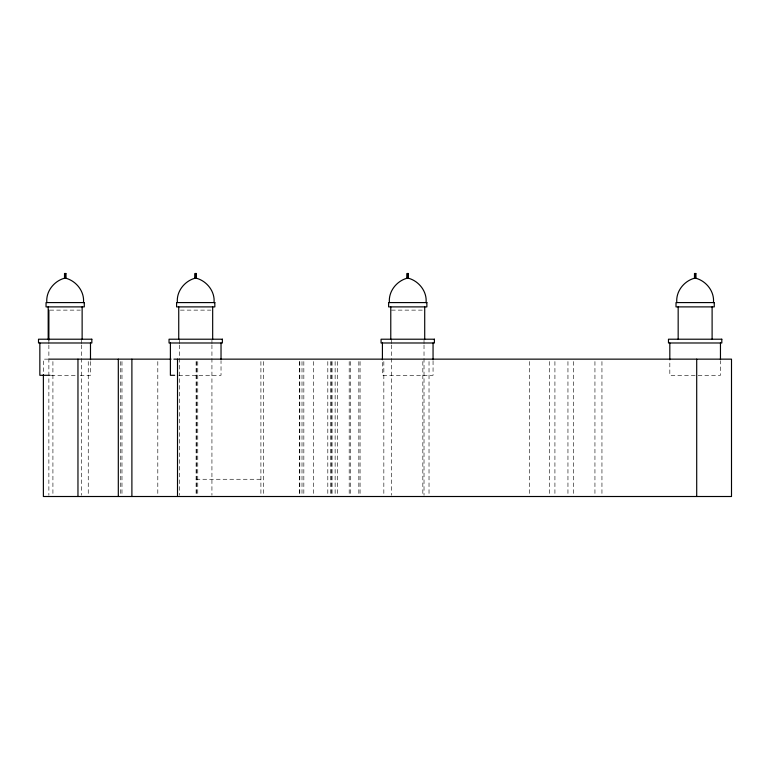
<?xml version="1.0" encoding="UTF-8"?>
<svg xmlns="http://www.w3.org/2000/svg" width="770" height="770" viewBox="0 0 770 770"><rect width="100%" height="100%" fill="white"/><g stroke="black" fill="none" stroke-linecap="round" stroke-linejoin="round"><path stroke-width="0.58" stroke-dasharray="3.85 2.89" d="M49.896 310.127L80.388 310.127M180.421 310.127L210.97 310.127M391.478 310.127L424.02 310.127M48.318 359.147L43.38 359.147L43.38 373.479M51.099 375.308L77.039 375.308M80.186 375.308L90.485 375.308L90.485 360.938M178.765 375.308L221.028 375.308L221.028 360.938M695.137 375.308L669.823 375.308L669.823 360.938M698.101 375.308L720.46 375.308L720.46 360.938M196.1 479.267L263.33 479.267M601.947 361.534L601.947 495.312M594.941 361.534L594.941 496.506M573.4 361.534L573.4 495.312M567.952 361.534L567.952 495.312M554.92 361.534L554.92 495.312M549.424 361.534L549.424 495.312M529.442 361.534L529.442 495.312M433.058 360.938L433.058 375.308L382.421 375.308L382.421 360.938M429.025 361.534L429.025 496.506M424.02 340.186L424.02 343.795M424.02 344.998L424.02 495.303M422.836 361.534L422.836 495.312M391.478 340.186L391.478 343.795M391.478 344.998L391.478 495.303M383.835 361.534L383.835 496.506M360.071 361.534L360.071 495.312M358.839 361.534L358.839 496.506M350.273 361.534L350.273 495.312M349.195 361.534L349.195 495.312M337.558 361.534L337.558 495.312M335.133 361.534L335.133 496.506M332.062 361.534L332.062 495.312M331.524 361.534L331.524 495.312M330.551 361.534L330.551 495.312M327.808 361.534L327.808 496.506M313.583 361.534L313.583 495.312M303.832 361.534L303.832 495.312M302.004 361.534L302.004 495.312M299.8 361.534L299.8 495.312M299.309 361.534L299.309 495.312M263.33 361.534L263.33 495.312M260.905 361.534L260.905 496.506M211.933 340.186L211.933 343.795M211.933 344.998L211.933 495.303M197.765 361.534L197.765 495.312M196.745 361.534L196.745 495.312M196.1 361.534L196.1 495.312M179.458 340.186L179.458 343.795M179.458 344.998L179.458 495.303M157.802 361.534L157.802 495.312M121.978 361.534L121.978 495.312M120.736 361.534L120.736 496.506M88.252 361.534L88.252 495.312M81.408 340.186L81.408 343.795M81.408 344.998L81.408 495.303M52.918 361.534L52.918 495.312M48.876 340.186L48.876 343.795M48.876 344.998L48.876 495.303"/><path stroke-width="1.16" d="M64.083 278.336C53.775 281.329 45.728 291.666 46.845 302.581M194.627 278.336C184.319 281.329 176.272 291.666 177.389 302.581M406.666 278.336C396.348 281.329 388.301 291.666 389.428 302.581M694.059 278.336C683.75 281.329 675.704 291.666 676.82 302.581M49.29 359.147L171.027 359.147M173.914 359.147L731.5 359.147L731.5 496.506L43.38 496.506L43.38 374.672M50.137 375.308L39.847 375.308L39.847 342.987M174.655 375.308L170.391 375.308L170.391 342.987M696.215 278.336C706.533 281.329 714.579 291.666 713.453 302.581M408.822 278.336C419.13 281.329 427.177 291.666 426.06 302.581M196.783 278.336C207.101 281.329 215.148 291.666 214.022 302.581M66.239 278.336C76.557 281.329 84.604 291.666 83.478 302.581M720.46 342.987L720.46 359.744M712.106 306.893L712.106 339.214M696.706 359.147L696.706 496.506M695.599 273.494L695.599 278.336M695.137 273.494L695.137 278.336M694.684 273.494L694.684 278.336M678.168 306.893L678.168 339.214M669.823 342.987L669.823 359.744M433.058 342.987L433.058 359.744M424.713 306.893L424.713 339.214M408.196 273.494L408.196 278.336M407.744 273.494L407.744 278.336M407.282 273.494L407.282 278.336M390.775 306.893L390.775 339.214M382.421 342.987L382.421 359.744M221.028 342.987L221.028 359.744M212.674 306.893L212.674 339.214M196.167 273.494L196.167 278.336M195.705 273.494L195.705 278.336M195.253 273.494L195.253 278.336M178.736 306.893L178.736 339.214M177.514 359.147L177.514 496.506M131.891 359.147L131.891 496.506M118.311 359.147L118.311 496.506M90.485 342.987L90.485 359.744M82.13 306.893L82.13 339.214M77.963 359.147L77.963 496.506M65.623 273.494L65.623 278.336M65.161 273.494L65.161 278.336M64.709 273.494L64.709 278.336M48.876 310.127L48.876 340.186M48.192 306.893L48.192 339.214M65.816 273.494L64.516 273.494L64.516 278.336L65.816 278.336L65.816 273.494M196.35 273.494L195.06 273.494L195.06 278.336L196.35 278.336L196.35 273.494M408.389 273.494L407.099 273.494L407.099 278.336L408.389 278.336L408.389 273.494M695.782 273.494L694.492 273.494L694.492 278.336L695.782 278.336L695.782 273.494M84.286 302.581L46.046 302.581L46.046 306.893L84.286 306.893L84.286 302.581M214.83 302.581L176.58 302.581L176.58 306.893L214.83 306.893L214.83 302.581M426.869 302.581L388.619 302.581L388.619 306.893L426.869 306.893L426.869 302.581M714.262 302.581L676.012 302.581L676.012 306.893L714.262 306.893L714.262 302.581M91.832 339.214L38.5 339.214L38.5 342.987L91.832 342.987L91.832 339.214M222.376 339.214L169.044 339.214L169.044 342.987L222.376 342.987L222.376 339.214M434.405 339.214L381.073 339.214L381.073 342.987L434.405 342.987L434.405 339.214M721.808 339.214L668.476 339.214L668.476 342.987L721.808 342.987L721.808 339.214"/></g></svg>
